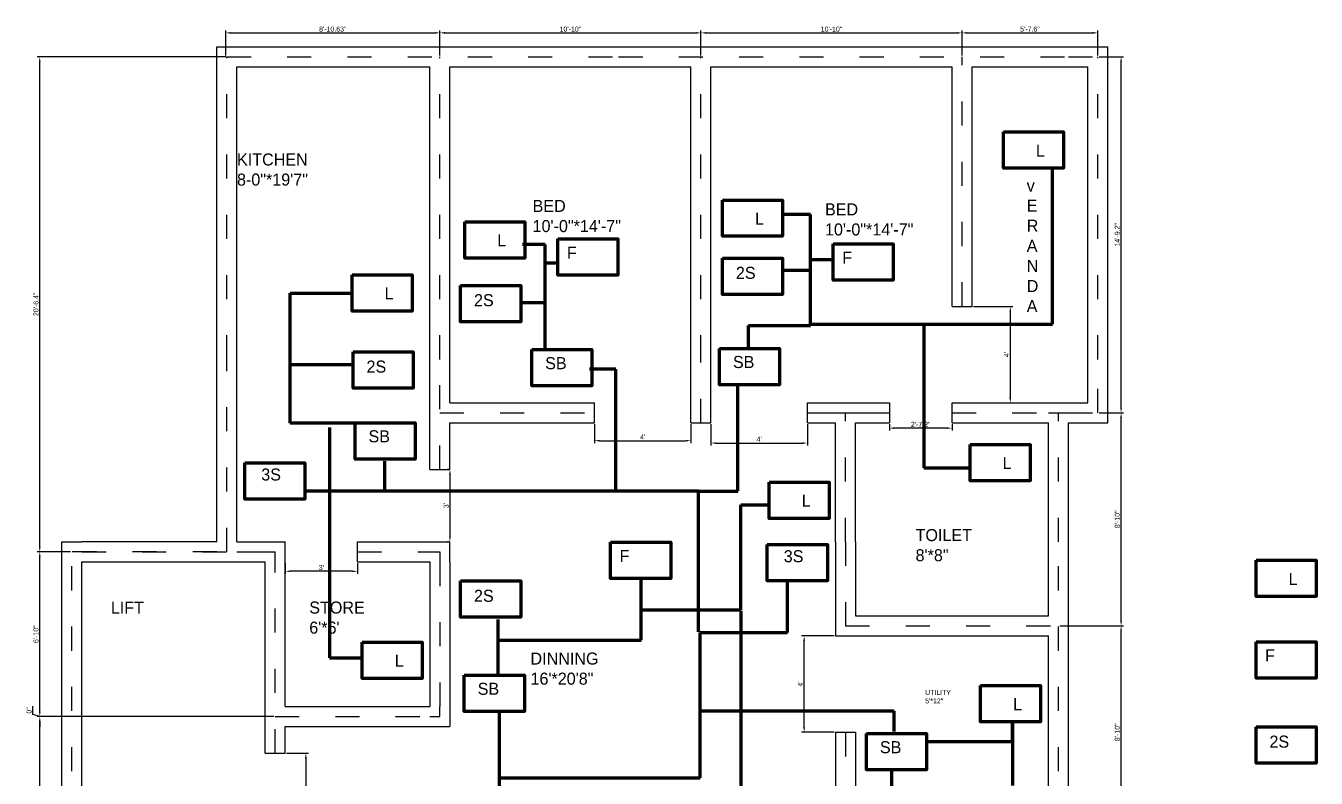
# Model space of a CAD drawing. Header units: inches. Extents: x 197 to 840, y 704 to 1496.
# Drawn here: x 197 to 840, y 1121 to 1496 of the extents above; entities that cross this region are included whole.
import ezdxf

# ---------------------------------------------------------------- set-up
doc = ezdxf.new("R2010")
doc.units = ezdxf.units.IN
doc.linetypes.add('ACAD_ISO03W100', pattern=[30, 12, -18])
doc.layers.add('SB', color=172, linetype='Continuous')
doc.layers.add('SDB', color=10, linetype='Continuous')
doc.dimstyles.new('ISO-25', dxfattribs={"dimtxt": 2.5, "dimasz": 2.5, "dimexe": 1.25, "dimexo": 0.625, "dimtad": 1, "dimlunit": 3, "dimtxsty": 'Standard', "dimcen": 2.5, "dimaunit": 1, "dimadec": 0, "dimazin": 0, "dimtfac": 1, "dimtmove": 0, "dimatfit": 3, "dimfxl": 1, "dimarcsym": 0})

# ---------------------------------------------------------------- blocks, each defined once
blk = doc.blocks.new('*D10')
at = {"color": 0, "linetype": 'ByBlock', "lineweight": -2, "ltscale": 2, "transparency": 16777216}
for p, q in [((712.12, 1197.27), (743.93, 1197.27)), ((742.68, 1093.77), (742.68, 1194.77)), ((712.12, 1091.27), (743.93, 1091.27))]:
    blk.add_line(p, q, dxfattribs=at)
at = {"color": 0, "linetype": 'ByBlock', "lineweight": 200, "ltscale": 2, "transparency": 16777216}
for points in [[(742.26, 1194.77), (743.1, 1194.77), (742.68, 1197.27)], [(742.26, 1093.77), (743.1, 1093.77), (742.68, 1091.27)]]:
    blk.add_solid(points, dxfattribs=at)
at = {"layer": 'Defpoints', "color": 0, "linetype": 'ByBlock', "lineweight": 200, "ltscale": 2, "transparency": 16777216}
for p in [(711.5, 1197.27), (742.68, 1197.27), (711.5, 1091.27)]:
    blk.add_point(p, dxfattribs=at)
at = {"color": 0, "linetype": 'ByBlock', "lineweight": 200, "ltscale": 2, "transparency": 16777216, "insert": (740.81, 1144.27), "char_height": 2.5, "attachment_point": 5, "rotation": 90}
blk.add_mtext('8\'-10"', dxfattribs=at)
blk = doc.blocks.new('*D11')
at = {"color": 0, "linetype": 'ByBlock', "lineweight": -2, "ltscale": 2, "transparency": 16777216}
for p, q in [((731.72, 1303.27), (743.93, 1303.27)), ((742.68, 1199.77), (742.68, 1300.77)), ((712.12, 1197.27), (743.93, 1197.27))]:
    blk.add_line(p, q, dxfattribs=at)
at = {"color": 0, "linetype": 'ByBlock', "lineweight": 200, "ltscale": 2, "transparency": 16777216}
for points in [[(742.26, 1300.77), (743.1, 1300.77), (742.68, 1303.27)], [(742.26, 1199.77), (743.1, 1199.77), (742.68, 1197.27)]]:
    blk.add_solid(points, dxfattribs=at)
at = {"layer": 'Defpoints', "color": 0, "linetype": 'ByBlock', "lineweight": 200, "ltscale": 2, "transparency": 16777216}
for p in [(731.1, 1303.27), (742.68, 1303.27), (711.5, 1197.27)]:
    blk.add_point(p, dxfattribs=at)
at = {"color": 0, "linetype": 'ByBlock', "lineweight": 200, "ltscale": 2, "transparency": 16777216, "insert": (740.81, 1250.27), "char_height": 2.5, "attachment_point": 5, "rotation": 90}
blk.add_mtext('8\'-10"', dxfattribs=at)
blk = doc.blocks.new('*D12')
at = {"color": 0, "linetype": 'ByBlock', "lineweight": -2, "ltscale": 2, "transparency": 16777216}
for p, q in [((731.72, 1480.47), (743.93, 1480.47)), ((742.68, 1305.77), (742.68, 1477.97)), ((731.72, 1303.27), (743.93, 1303.27))]:
    blk.add_line(p, q, dxfattribs=at)
at = {"color": 0, "linetype": 'ByBlock', "lineweight": 200, "ltscale": 2, "transparency": 16777216}
for points in [[(742.26, 1477.97), (743.1, 1477.97), (742.68, 1480.47)], [(742.26, 1305.77), (743.1, 1305.77), (742.68, 1303.27)]]:
    blk.add_solid(points, dxfattribs=at)
at = {"layer": 'Defpoints', "color": 0, "linetype": 'ByBlock', "lineweight": 200, "ltscale": 2, "transparency": 16777216}
for p in [(731.1, 1480.47), (742.68, 1480.47), (731.1, 1303.27)]:
    blk.add_point(p, dxfattribs=at)
at = {"color": 0, "linetype": 'ByBlock', "lineweight": 200, "ltscale": 2, "transparency": 16777216, "insert": (740.81, 1391.87), "char_height": 2.5, "attachment_point": 5, "rotation": 90}
blk.add_mtext('14\'-9.2"', dxfattribs=at)
blk = doc.blocks.new('*D14')
at = {"color": 0, "linetype": 'ByBlock', "lineweight": -2, "ltscale": 2, "transparency": 16777216}
for p, q in [((320.87, 1152.07), (203.05, 1152.07)), ((204.3, 1047.37), (204.3, 1149.57)), ((320.87, 1044.87), (203.05, 1044.87))]:
    blk.add_line(p, q, dxfattribs=at)
at = {"color": 0, "linetype": 'ByBlock', "lineweight": 200, "ltscale": 2, "transparency": 16777216}
for points in [[(203.88, 1149.57), (204.71, 1149.57), (204.3, 1152.07)], [(203.88, 1047.37), (204.71, 1047.37), (204.3, 1044.87)]]:
    blk.add_solid(points, dxfattribs=at)
at = {"layer": 'Defpoints', "color": 0, "linetype": 'ByBlock', "lineweight": 200, "ltscale": 2, "transparency": 16777216}
for p in [(204.3, 1152.07), (321.5, 1152.07), (321.5, 1044.87)]:
    blk.add_point(p, dxfattribs=at)
at = {"color": 0, "linetype": 'ByBlock', "lineweight": 200, "ltscale": 2, "transparency": 16777216, "insert": (202.42, 1098.47), "char_height": 2.5, "attachment_point": 5, "rotation": 90}
blk.add_mtext('8\'-11.2"', dxfattribs=at)
blk = doc.blocks.new('*D15')
at = {"color": 0, "linetype": 'ByBlock', "lineweight": -2, "ltscale": 2, "transparency": 16777216}
for p, q in [((200.86, 1153.1), (200.86, 1157.26)), ((204.3, 1154.57), (204.3, 1157.07)), ((204.3, 1152.07), (200.86, 1153.1)), ((320.87, 1152.07), (203.05, 1152.07)), ((320.25, 1152.07), (203.05, 1152.07)), ((204.3, 1149.57), (204.3, 1147.07))]:
    blk.add_line(p, q, dxfattribs=at)
at = {"color": 0, "linetype": 'ByBlock', "lineweight": 200, "ltscale": 2, "transparency": 16777216}
for points in [[(203.88, 1154.57), (204.71, 1154.57), (204.3, 1152.07)], [(203.88, 1149.57), (204.71, 1149.57), (204.3, 1152.07)]]:
    blk.add_solid(points, dxfattribs=at)
at = {"layer": 'Defpoints', "color": 0, "linetype": 'ByBlock', "lineweight": 200, "ltscale": 2, "transparency": 16777216}
for p in [(204.3, 1152.07), (320.87, 1152.07), (321.5, 1152.07)]:
    blk.add_point(p, dxfattribs=at)
at = {"color": 0, "linetype": 'ByBlock', "lineweight": 200, "ltscale": 2, "transparency": 16777216, "insert": (198.99, 1155.18), "char_height": 2.5, "attachment_point": 5, "rotation": 90}
blk.add_mtext('0"', dxfattribs=at)
blk = doc.blocks.new('*D16')
at = {"color": 0, "linetype": 'ByBlock', "lineweight": -2, "ltscale": 2, "transparency": 16777216}
for p, q in [((219.67, 1234.07), (203.05, 1234.07)), ((204.3, 1154.57), (204.3, 1231.57)), ((320.25, 1152.07), (203.05, 1152.07))]:
    blk.add_line(p, q, dxfattribs=at)
at = {"color": 0, "linetype": 'ByBlock', "lineweight": 200, "ltscale": 2, "transparency": 16777216}
for points in [[(203.88, 1231.57), (204.71, 1231.57), (204.3, 1234.07)], [(203.88, 1154.57), (204.71, 1154.57), (204.3, 1152.07)]]:
    blk.add_solid(points, dxfattribs=at)
at = {"layer": 'Defpoints', "color": 0, "linetype": 'ByBlock', "lineweight": 200, "ltscale": 2, "transparency": 16777216}
for p in [(204.3, 1234.07), (220.3, 1234.07), (320.87, 1152.07)]:
    blk.add_point(p, dxfattribs=at)
at = {"color": 0, "linetype": 'ByBlock', "lineweight": 200, "ltscale": 2, "transparency": 16777216, "insert": (202.42, 1193.07), "char_height": 2.5, "attachment_point": 5, "rotation": 90}
blk.add_mtext('6\'-10"', dxfattribs=at)
blk = doc.blocks.new('*D17')
at = {"color": 0, "linetype": 'ByBlock', "lineweight": -2, "ltscale": 2, "transparency": 16777216}
for p, q in [((296.87, 1480.47), (203.05, 1480.47)), ((204.3, 1236.57), (204.3, 1477.97)), ((219.67, 1234.07), (203.05, 1234.07))]:
    blk.add_line(p, q, dxfattribs=at)
at = {"color": 0, "linetype": 'ByBlock', "lineweight": 200, "ltscale": 2, "transparency": 16777216}
for points in [[(203.88, 1477.97), (204.71, 1477.97), (204.3, 1480.47)], [(203.88, 1236.57), (204.71, 1236.57), (204.3, 1234.07)]]:
    blk.add_solid(points, dxfattribs=at)
at = {"layer": 'Defpoints', "color": 0, "linetype": 'ByBlock', "lineweight": 200, "ltscale": 2, "transparency": 16777216}
for p in [(204.3, 1480.47), (297.5, 1480.47), (220.3, 1234.07)]:
    blk.add_point(p, dxfattribs=at)
at = {"color": 0, "linetype": 'ByBlock', "lineweight": 200, "ltscale": 2, "transparency": 16777216, "insert": (202.42, 1357.27), "char_height": 2.5, "attachment_point": 5, "rotation": 90}
blk.add_mtext('20\'-6.4"', dxfattribs=at)
blk = doc.blocks.new('*D18')
at = {"color": 0, "linetype": 'ByBlock', "lineweight": -2, "ltscale": 2, "transparency": 16777216}
for p, q in [((296.87, 1481.09), (296.87, 1493.64)), ((299.37, 1492.39), (401, 1492.39)), ((403.5, 1481.09), (403.5, 1493.64))]:
    blk.add_line(p, q, dxfattribs=at)
at = {"color": 0, "linetype": 'ByBlock', "lineweight": 200, "ltscale": 2, "transparency": 16777216}
for points in [[(299.37, 1492.81), (299.37, 1491.98), (296.87, 1492.39)], [(401, 1492.81), (401, 1491.98), (403.5, 1492.39)]]:
    blk.add_solid(points, dxfattribs=at)
at = {"layer": 'Defpoints', "color": 0, "linetype": 'ByBlock', "lineweight": 200, "ltscale": 2, "transparency": 16777216}
for p in [(403.5, 1492.39), (296.87, 1480.47), (403.5, 1480.47)]:
    blk.add_point(p, dxfattribs=at)
at = {"color": 0, "linetype": 'ByBlock', "lineweight": 200, "ltscale": 2, "transparency": 16777216, "insert": (350.18, 1494.27), "char_height": 2.5, "attachment_point": 5}
blk.add_mtext('8\'-10.63"', dxfattribs=at)
blk = doc.blocks.new('*D19')
at = {"color": 0, "linetype": 'ByBlock', "lineweight": -2, "ltscale": 2, "transparency": 16777216}
for p, q in [((403.5, 1481.09), (403.5, 1493.64)), ((406, 1492.39), (531, 1492.39)), ((533.5, 1481.09), (533.5, 1493.64))]:
    blk.add_line(p, q, dxfattribs=at)
at = {"color": 0, "linetype": 'ByBlock', "lineweight": 200, "ltscale": 2, "transparency": 16777216}
for points in [[(406, 1492.81), (406, 1491.98), (403.5, 1492.39)], [(531, 1492.81), (531, 1491.98), (533.5, 1492.39)]]:
    blk.add_solid(points, dxfattribs=at)
at = {"layer": 'Defpoints', "color": 0, "linetype": 'ByBlock', "lineweight": 200, "ltscale": 2, "transparency": 16777216}
for p in [(533.5, 1492.39), (403.5, 1480.47), (533.5, 1480.47)]:
    blk.add_point(p, dxfattribs=at)
at = {"color": 0, "linetype": 'ByBlock', "lineweight": 200, "ltscale": 2, "transparency": 16777216, "insert": (468.5, 1494.27), "char_height": 2.5, "attachment_point": 5}
blk.add_mtext('10\'-10"', dxfattribs=at)
blk = doc.blocks.new('*D20')
at = {"color": 0, "linetype": 'ByBlock', "lineweight": -2, "ltscale": 2, "transparency": 16777216}
for p, q in [((533.5, 1481.09), (533.5, 1493.64)), ((536, 1492.39), (661, 1492.39)), ((663.5, 1481.09), (663.5, 1493.64))]:
    blk.add_line(p, q, dxfattribs=at)
at = {"color": 0, "linetype": 'ByBlock', "lineweight": 200, "ltscale": 2, "transparency": 16777216}
for points in [[(536, 1492.81), (536, 1491.98), (533.5, 1492.39)], [(661, 1492.81), (661, 1491.98), (663.5, 1492.39)]]:
    blk.add_solid(points, dxfattribs=at)
at = {"layer": 'Defpoints', "color": 0, "linetype": 'ByBlock', "lineweight": 200, "ltscale": 2, "transparency": 16777216}
for p in [(663.5, 1492.39), (533.5, 1480.47), (663.5, 1480.47)]:
    blk.add_point(p, dxfattribs=at)
at = {"color": 0, "linetype": 'ByBlock', "lineweight": 200, "ltscale": 2, "transparency": 16777216, "insert": (598.5, 1494.27), "char_height": 2.5, "attachment_point": 5}
blk.add_mtext('10\'-10"', dxfattribs=at)
blk = doc.blocks.new('*D21')
at = {"color": 0, "linetype": 'ByBlock', "lineweight": -2, "ltscale": 2, "transparency": 16777216}
for p, q in [((663.5, 1481.09), (663.5, 1493.64)), ((666, 1492.39), (728.6, 1492.39)), ((731.1, 1481.09), (731.1, 1493.64))]:
    blk.add_line(p, q, dxfattribs=at)
at = {"color": 0, "linetype": 'ByBlock', "lineweight": 200, "ltscale": 2, "transparency": 16777216}
for points in [[(666, 1492.81), (666, 1491.98), (663.5, 1492.39)], [(728.6, 1492.81), (728.6, 1491.98), (731.1, 1492.39)]]:
    blk.add_solid(points, dxfattribs=at)
at = {"layer": 'Defpoints', "color": 0, "linetype": 'ByBlock', "lineweight": 200, "ltscale": 2, "transparency": 16777216}
for p in [(731.1, 1492.39), (663.5, 1480.47), (731.1, 1480.47)]:
    blk.add_point(p, dxfattribs=at)
at = {"color": 0, "linetype": 'ByBlock', "lineweight": 200, "ltscale": 2, "transparency": 16777216, "insert": (697.3, 1494.27), "char_height": 2.5, "attachment_point": 5}
blk.add_mtext('5\'-7.6"', dxfattribs=at)
blk = doc.blocks.new('*D28')
at = {"color": 0, "linetype": 'ByBlock', "lineweight": -2, "ltscale": 2, "transparency": 16777216}
for p, q in [((326.5, 1228.44), (326.5, 1223.15)), ((362.5, 1228.44), (362.5, 1223.15)), ((360, 1224.4), (329, 1224.4))]:
    blk.add_line(p, q, dxfattribs=at)
at = {"color": 0, "linetype": 'ByBlock', "lineweight": 200, "ltscale": 2, "transparency": 16777216}
for points in [[(329, 1224.81), (329, 1223.98), (326.5, 1224.4)], [(360, 1224.81), (360, 1223.98), (362.5, 1224.4)]]:
    blk.add_solid(points, dxfattribs=at)
at = {"layer": 'Defpoints', "color": 0, "linetype": 'ByBlock', "lineweight": 200, "ltscale": 2, "transparency": 16777216}
for p in [(326.5, 1229.07), (362.5, 1229.07), (326.5, 1224.4)]:
    blk.add_point(p, dxfattribs=at)
at = {"color": 0, "linetype": 'ByBlock', "lineweight": 200, "ltscale": 2, "transparency": 16777216, "insert": (344.5, 1226.27), "char_height": 2.5, "attachment_point": 5}
blk.add_mtext("3'", dxfattribs=at)
blk = doc.blocks.new('*D29')
at = {"color": 0, "linetype": 'ByBlock', "lineweight": -2, "ltscale": 2, "transparency": 16777216}
for p, q in [((407.87, 1275.07), (407.25, 1275.07)), ((408.5, 1272.57), (408.5, 1241.57)), ((407.87, 1239.07), (407.25, 1239.07))]:
    blk.add_line(p, q, dxfattribs=at)
at = {"color": 0, "linetype": 'ByBlock', "lineweight": 200, "ltscale": 2, "transparency": 16777216}
for points in [[(408.08, 1272.57), (408.91, 1272.57), (408.5, 1275.07)], [(408.08, 1241.57), (408.91, 1241.57), (408.5, 1239.07)]]:
    blk.add_solid(points, dxfattribs=at)
at = {"layer": 'Defpoints', "color": 0, "linetype": 'ByBlock', "lineweight": 200, "ltscale": 2, "transparency": 16777216}
for p in [(408.5, 1275.07), (408.5, 1239.07), (408.5, 1239.07)]:
    blk.add_point(p, dxfattribs=at)
at = {"color": 0, "linetype": 'ByBlock', "lineweight": 200, "ltscale": 2, "transparency": 16777216, "insert": (406.62, 1257.07), "char_height": 2.5, "attachment_point": 5, "rotation": 90}
blk.add_mtext("3'", dxfattribs=at)
blk = doc.blocks.new('*D30')
at = {"color": 0, "linetype": 'ByBlock', "lineweight": -2, "ltscale": 2, "transparency": 16777216}
for p, q in [((480.5, 1297.64), (480.5, 1288.14)), ((528.5, 1297.64), (528.5, 1288.14)), ((483, 1289.39), (526, 1289.39))]:
    blk.add_line(p, q, dxfattribs=at)
at = {"color": 0, "linetype": 'ByBlock', "lineweight": 200, "ltscale": 2, "transparency": 16777216}
for points in [[(483, 1289.81), (483, 1288.98), (480.5, 1289.39)], [(526, 1289.81), (526, 1288.98), (528.5, 1289.39)]]:
    blk.add_solid(points, dxfattribs=at)
at = {"layer": 'Defpoints', "color": 0, "linetype": 'ByBlock', "lineweight": 200, "ltscale": 2, "transparency": 16777216}
for p in [(480.5, 1298.27), (528.5, 1298.27), (528.5, 1289.39)]:
    blk.add_point(p, dxfattribs=at)
at = {"color": 0, "linetype": 'ByBlock', "lineweight": 200, "ltscale": 2, "transparency": 16777216, "insert": (504.5, 1291.27), "char_height": 2.5, "attachment_point": 5}
blk.add_mtext("4'", dxfattribs=at)
blk = doc.blocks.new('*D31')
at = {"color": 0, "linetype": 'ByBlock', "lineweight": -2, "ltscale": 2, "transparency": 16777216}
for p, q in [((538.5, 1297.64), (538.5, 1286.97)), ((586.5, 1297.64), (586.5, 1286.97)), ((541, 1288.22), (584, 1288.22))]:
    blk.add_line(p, q, dxfattribs=at)
at = {"color": 0, "linetype": 'ByBlock', "lineweight": 200, "ltscale": 2, "transparency": 16777216}
for points in [[(541, 1288.63), (541, 1287.8), (538.5, 1288.22)], [(584, 1288.63), (584, 1287.8), (586.5, 1288.22)]]:
    blk.add_solid(points, dxfattribs=at)
at = {"layer": 'Defpoints', "color": 0, "linetype": 'ByBlock', "lineweight": 200, "ltscale": 2, "transparency": 16777216}
for p in [(538.5, 1298.27), (586.5, 1298.27), (586.5, 1288.22)]:
    blk.add_point(p, dxfattribs=at)
at = {"color": 0, "linetype": 'ByBlock', "lineweight": 200, "ltscale": 2, "transparency": 16777216, "insert": (562.5, 1290.09), "char_height": 2.5, "attachment_point": 5}
blk.add_mtext("4'", dxfattribs=at)
blk = doc.blocks.new('*D32')
at = {"color": 0, "linetype": 'ByBlock', "lineweight": -2, "ltscale": 2, "transparency": 16777216}
for p, q in [((627.3, 1297.64), (627.3, 1294.41)), ((656, 1295.66), (629.8, 1295.66)), ((658.5, 1297.64), (658.5, 1294.41))]:
    blk.add_line(p, q, dxfattribs=at)
at = {"color": 0, "linetype": 'ByBlock', "lineweight": 200, "ltscale": 2, "transparency": 16777216}
for points in [[(629.8, 1296.08), (629.8, 1295.24), (627.3, 1295.66)], [(656, 1296.08), (656, 1295.24), (658.5, 1295.66)]]:
    blk.add_solid(points, dxfattribs=at)
at = {"layer": 'Defpoints', "color": 0, "linetype": 'ByBlock', "lineweight": 200, "ltscale": 2, "transparency": 16777216}
for p in [(627.3, 1298.27), (658.5, 1298.27), (627.3, 1295.66)]:
    blk.add_point(p, dxfattribs=at)
at = {"color": 0, "linetype": 'ByBlock', "lineweight": 200, "ltscale": 2, "transparency": 16777216, "insert": (642.9, 1297.53), "char_height": 2.5, "attachment_point": 5}
blk.add_mtext('2\'-7.2"', dxfattribs=at)
blk = doc.blocks.new('*D33')
at = {"color": 0, "linetype": 'ByBlock', "lineweight": -2, "ltscale": 2, "transparency": 16777216}
for p, q in [((669.12, 1356.27), (688.75, 1356.27)), ((687.5, 1353.77), (687.5, 1310.77)), ((669.12, 1308.27), (688.75, 1308.27))]:
    blk.add_line(p, q, dxfattribs=at)
at = {"color": 0, "linetype": 'ByBlock', "lineweight": 200, "ltscale": 2, "transparency": 16777216}
for points in [[(687.08, 1353.77), (687.91, 1353.77), (687.5, 1356.27)], [(687.08, 1310.77), (687.91, 1310.77), (687.5, 1308.27)]]:
    blk.add_solid(points, dxfattribs=at)
at = {"layer": 'Defpoints', "color": 0, "linetype": 'ByBlock', "lineweight": 200, "ltscale": 2, "transparency": 16777216}
for p in [(668.5, 1356.27), (668.5, 1308.27), (687.5, 1308.27)]:
    blk.add_point(p, dxfattribs=at)
at = {"color": 0, "linetype": 'ByBlock', "lineweight": 200, "ltscale": 2, "transparency": 16777216, "insert": (685.62, 1332.27), "char_height": 2.5, "attachment_point": 5, "rotation": 90}
blk.add_mtext("4'", dxfattribs=at)
blk = doc.blocks.new('*D34')
at = {"color": 0, "linetype": 'ByBlock', "lineweight": -2, "ltscale": 2, "transparency": 16777216}
for p, q in [((599.87, 1192.27), (583.63, 1192.27)), ((584.88, 1146.77), (584.88, 1189.77)), ((599.87, 1144.27), (583.63, 1144.27))]:
    blk.add_line(p, q, dxfattribs=at)
at = {"color": 0, "linetype": 'ByBlock', "lineweight": 200, "ltscale": 2, "transparency": 16777216}
for points in [[(584.47, 1189.77), (585.3, 1189.77), (584.88, 1192.27)], [(584.47, 1146.77), (585.3, 1146.77), (584.88, 1144.27)]]:
    blk.add_solid(points, dxfattribs=at)
at = {"layer": 'Defpoints', "color": 0, "linetype": 'ByBlock', "lineweight": 200, "ltscale": 2, "transparency": 16777216}
for p in [(584.88, 1192.27), (600.5, 1192.27), (600.5, 1144.27)]:
    blk.add_point(p, dxfattribs=at)
at = {"color": 0, "linetype": 'ByBlock', "lineweight": 200, "ltscale": 2, "transparency": 16777216, "insert": (583.01, 1168.27), "char_height": 2.5, "attachment_point": 5, "rotation": 90}
blk.add_mtext("4'", dxfattribs=at)
blk = doc.blocks.new('*D35')
at = {"color": 0, "linetype": 'ByBlock', "lineweight": -2, "ltscale": 2, "transparency": 16777216}
for p, q in [((327.12, 1133.87), (338.03, 1133.87)), ((336.78, 1131.37), (336.78, 1052.37)), ((327.12, 1049.87), (338.03, 1049.87))]:
    blk.add_line(p, q, dxfattribs=at)
at = {"color": 0, "linetype": 'ByBlock', "lineweight": 200, "ltscale": 2, "transparency": 16777216}
for points in [[(336.36, 1131.37), (337.2, 1131.37), (336.78, 1133.87)], [(336.36, 1052.37), (337.2, 1052.37), (336.78, 1049.87)]]:
    blk.add_solid(points, dxfattribs=at)
at = {"layer": 'Defpoints', "color": 0, "linetype": 'ByBlock', "lineweight": 200, "ltscale": 2, "transparency": 16777216}
for p in [(326.5, 1133.87), (326.5, 1049.87), (336.78, 1049.87)]:
    blk.add_point(p, dxfattribs=at)
at = {"color": 0, "linetype": 'ByBlock', "lineweight": 200, "ltscale": 2, "transparency": 16777216, "insert": (334.9, 1091.87), "char_height": 2.5, "attachment_point": 5, "rotation": 90}
blk.add_mtext("7'", dxfattribs=at)

msp = doc.modelspace()

# ---------------------------------------------------------------- linework, layer by layer
for p, q in [((292.497, 1329.867), (292.497, 1485.467)), ((292.497, 1485.467), (492.497, 1485.467)), ((492.497, 1485.467), (716.497, 1485.467)), ((716.497, 1485.467), (736.097, 1485.467)), ((736.097, 1329.867), (736.097, 1485.467)), ((302.497, 1329.867), (302.497, 1475.467)), ((302.497, 1475.467), (398.497, 1475.467)), ((398.497, 1329.867), (398.497, 1475.467)), ((408.497, 1329.867), (408.497, 1475.467)), ((408.497, 1475.467), (492.497, 1475.467)), ((492.497, 1475.467), (528.497, 1475.467)), ((528.497, 1329.867), (528.497, 1475.467)), ((538.497, 1329.867), (538.497, 1475.467)), ((538.497, 1475.467), (658.497, 1475.467)), ((658.497, 1356.267), (658.497, 1475.467)), ((668.497, 1356.267), (668.497, 1475.467)), ((668.497, 1475.467), (716.497, 1475.467)), ((716.497, 1475.467), (726.097, 1475.467)), ((726.097, 1329.867), (726.097, 1475.467)), ((658.497, 1356.267), (668.497, 1356.267)), ((292.497, 1239.067), (292.497, 1329.867)), ((302.497, 1239.067), (302.497, 1329.867)), ((398.497, 1275.067), (398.497, 1329.867)), ((408.497, 1308.267), (408.497, 1329.867)), ((528.497, 1298.267), (528.497, 1329.867)), ((538.497, 1298.267), (538.497, 1329.867)), ((726.097, 1308.267), (726.097, 1329.867)), ((736.097, 1298.267), (736.097, 1329.867)), ((408.497, 1308.267), (480.497, 1308.267)), ((480.497, 1298.267), (480.497, 1308.267)), ((586.497, 1308.267), (627.297, 1308.267)), ((586.497, 1298.267), (586.497, 1308.267)), ((627.297, 1308.267), (627.297, 1298.267)), ((658.497, 1298.267), (658.497, 1308.267)), ((658.497, 1308.267), (716.497, 1308.267)), ((658.497, 1308.267), (716.497, 1308.267)), ((716.497, 1308.267), (726.097, 1308.267)), ((408.497, 1298.267), (480.497, 1298.267)), ((408.497, 1275.067), (408.497, 1298.267)), ((528.497, 1298.267), (538.497, 1298.267)), ((586.497, 1303.267), (627.297, 1303.267)), ((586.497, 1298.267), (600.497, 1298.267)), ((600.497, 1239.067), (600.497, 1298.267)), ((610.497, 1239.067), (610.497, 1298.267)), ((610.497, 1298.267), (627.297, 1298.267)), ((658.497, 1298.267), (706.497, 1298.267)), ((706.497, 1239.067), (706.497, 1298.267)), ((716.497, 1298.267), (736.097, 1298.267)), ((716.497, 1239.067), (716.497, 1298.267)), ((398.497, 1275.067), (408.497, 1275.067)), ((215.297, 729.867), (215.297, 1239.067)), ((215.297, 1239.067), (225.297, 1239.067)), ((292.497, 1239.067), (225.297, 1239.067)), ((302.497, 1239.067), (326.497, 1239.067)), ((302.497, 1234.067), (321.497, 1234.067)), ((326.497, 1157.067), (326.497, 1239.067)), ((362.497, 1239.067), (408.497, 1239.067)), ((362.497, 1229.067), (362.497, 1239.067)), ((398.497, 1234.067), (403.511, 1234.067)), ((403.511, 1234.067), (403.497, 1229.067)), ((408.497, 1229.067), (408.497, 1239.067)), ((600.497, 1239.067), (600.497, 1192.267)), ((610.497, 1239.067), (610.497, 1202.267)), ((706.497, 1202.267), (706.497, 1239.067)), ((716.497, 729.867), (716.497, 1239.067)), ((225.297, 739.867), (225.297, 1229.067)), ((225.297, 1229.067), (316.497, 1229.067)), ((316.497, 1133.867), (316.497, 1229.067)), ((362.497, 1229.067), (398.497, 1229.067)), ((398.497, 1229.067), (398.497, 1157.067)), ((408.497, 1229.067), (408.497, 1147.067)), ((610.497, 1202.267), (706.497, 1202.267)), ((600.497, 1192.267), (706.497, 1192.267)), ((706.497, 1096.267), (706.497, 1192.267)), ((326.497, 1157.067), (398.497, 1157.067)), ((403.545, 1152.104), (403.497, 1157.067)), ((398.458, 1152.104), (403.545, 1152.104)), ((326.497, 1147.067), (408.497, 1147.067)), ((326.497, 1133.867), (326.497, 1147.067)), ((600.497, 1144.267), (610.497, 1144.267)), ((600.497, 1144.267), (600.497, 990.267)), ((610.497, 1144.267), (610.497, 990.267)), ((316.497, 1133.867), (326.497, 1133.867))]:
    msp.add_line(p, q)
at = {"linetype": 'ACAD_ISO03W100'}
for p, q in [((297.497, 1329.867), (297.497, 1480.467)), ((297.497, 1480.467), (492.497, 1480.467)), ((403.497, 1329.867), (403.497, 1480.467)), ((492.497, 1480.467), (716.497, 1480.467)), ((533.497, 1329.867), (533.497, 1480.467)), ((663.497, 1356.267), (663.497, 1480.467)), ((716.497, 1480.467), (731.097, 1480.467)), ((731.097, 1329.867), (731.097, 1480.467)), ((297.497, 1234.067), (297.497, 1329.867)), ((403.497, 1275.067), (403.497, 1329.867)), ((533.497, 1298.267), (533.497, 1329.867)), ((731.097, 1303.267), (731.097, 1329.867)), ((403.497, 1303.267), (480.497, 1303.267)), ((605.497, 1239.067), (605.497, 1303.267)), ((658.497, 1303.267), (706.497, 1303.267)), ((706.497, 1303.267), (716.497, 1303.267)), ((711.497, 1239.067), (711.497, 1303.267)), ((716.497, 1303.267), (731.097, 1303.267)), ((220.297, 734.867), (220.297, 1239.067)), ((292.497, 1234.067), (220.297, 1234.067)), ((225.297, 1234.067), (316.497, 1234.067)), ((321.497, 1133.867), (321.497, 1234.067)), ((362.497, 1234.067), (398.497, 1234.067)), ((605.497, 1239.067), (605.497, 1192.267)), ((711.497, 734.867), (711.497, 1239.067)), ((403.497, 1229.067), (403.497, 1157.067)), ((605.497, 1197.267), (711.497, 1197.267)), ((321.497, 1152.067), (398.497, 1152.067)), ((605.497, 1144.267), (605.497, 985.267))]:
    msp.add_line(p, q, dxfattribs=at)
at = {"linetype": 'ByBlock', "lineweight": 200, "ltscale": 2}
for points in [[(684.072, 1443.056), (714.007, 1443.056), (714.007, 1424.984), (684.072, 1424.984)], [(544.221, 1409.202), (574.156, 1409.202), (574.156, 1391.13), (544.221, 1391.13)], [(415.904, 1398.397), (445.84, 1398.397), (445.84, 1380.325), (415.904, 1380.325)], [(462.229, 1389.811), (492.165, 1389.811), (492.165, 1371.739), (462.229, 1371.739)], [(599.319, 1387.35), (629.255, 1387.35), (629.255, 1369.278), (599.319, 1369.278)], [(544.246, 1380.319), (574.181, 1380.319), (574.181, 1362.248), (544.246, 1362.248)], [(359.807, 1371.946), (389.743, 1371.946), (389.743, 1353.875), (359.807, 1353.875)], [(413.856, 1366.707), (443.791, 1366.707), (443.791, 1348.636), (413.856, 1348.636)], [(360.338, 1333.649), (390.273, 1333.649), (390.273, 1315.578), (360.338, 1315.578)], [(449.279, 1334.723), (479.215, 1334.723), (479.215, 1316.651), (449.279, 1316.651)], [(542.753, 1335.292), (572.688, 1335.292), (572.688, 1317.221), (542.753, 1317.221)], [(361.308, 1298.316), (391.243, 1298.316), (391.243, 1280.244), (361.308, 1280.244)], [(667.491, 1287.469), (697.427, 1287.469), (697.427, 1269.397), (667.491, 1269.397)], [(306.384, 1278.361), (336.319, 1278.361), (336.319, 1260.289), (306.384, 1260.289)], [(567.456, 1268.82), (597.391, 1268.82), (597.391, 1250.749), (567.456, 1250.749)], [(488.498, 1238.884), (518.433, 1238.884), (518.433, 1220.812), (488.498, 1220.812)], [(566.544, 1237.687), (596.479, 1237.687), (596.479, 1219.616), (566.544, 1219.616)], [(809.891, 1229.849), (839.826, 1229.849), (839.826, 1211.778), (809.891, 1211.778)], [(413.841, 1219.57), (443.777, 1219.57), (443.777, 1201.498), (413.841, 1201.498)], [(364.834, 1189.18), (394.77, 1189.18), (394.77, 1171.109), (364.834, 1171.109)], [(809.891, 1189.344), (839.826, 1189.344), (839.826, 1171.272), (809.891, 1171.272)], [(415.684, 1172.638), (445.619, 1172.638), (445.619, 1154.566), (415.684, 1154.566)], [(672.694, 1167.491), (702.629, 1167.491), (702.629, 1149.419), (672.694, 1149.419)], [(809.891, 1146.969), (839.826, 1146.969), (839.826, 1128.897), (809.891, 1128.897)], [(615.943, 1143.569), (645.879, 1143.569), (645.879, 1125.497), (615.943, 1125.497)]]:
    msp.add_lwpolyline(points, close=True, dxfattribs=at)
at = {"layer": 'SB', "linetype": 'ByBlock', "lineweight": 200, "ltscale": 2}
for p, q in [((708.577, 1347.376), (708.577, 1425.544)), ((588.001, 1401.938), (574.11, 1401.938)), ((588.001, 1346.804), (588.001, 1401.938)), ((455.997, 1387.068), (444.676, 1387.068)), ((455.997, 1335.356), (455.997, 1387.068)), ((456.44, 1377.88), (462.295, 1377.88)), ((588.001, 1379.576), (598.805, 1379.576)), ((588.001, 1374.178), (574.11, 1374.178)), ((329.042, 1298.188), (329.042, 1362.828)), ((329.042, 1362.828), (360.579, 1362.828)), ((455.882, 1358.1), (443.893, 1358.1)), ((557.133, 1335.237), (557.133, 1346.804)), ((557.133, 1346.804), (588.001, 1346.804)), ((588.177, 1347.376), (708.577, 1347.376)), ((644.405, 1346.765), (644.405, 1275.926)), ((329.851, 1327.276), (360.579, 1327.276)), ((363.005, 1298.188), (329.042, 1298.188)), ((348.528, 1295.937), (348.528, 1181.362)), ((644.405, 1275.926), (667.018, 1275.926)), ((553.432, 1205.195), (553.432, 1257.472)), ((553.432, 1257.472), (567.994, 1257.472)), ((503.81, 1190.104), (503.81, 1220.285)), ((503.81, 1205.195), (553.432, 1205.195)), ((553.432, 1204.656), (553.432, 1085.011)), ((432.614, 1172.858), (432.614, 1200.344)), ((433.153, 1190.104), (503.81, 1190.104)), ((348.528, 1181.362), (365.056, 1181.362)), ((688.591, 1139.699), (688.591, 1149.601)), ((688.591, 1149.601), (688.591, 1117.694)), ((645.648, 1139.699), (688.591, 1139.699)), ((628.397, 1125.396), (628.397, 1065.616))]:
    msp.add_line(p, q, dxfattribs=at)
at = {"layer": 'SDB', "linetype": 'ByBlock', "lineweight": 200, "ltscale": 2}
for p, q in [((491.149, 1324.973), (478.062, 1324.973)), ((491.149, 1264.259), (491.149, 1324.973)), ((551.91, 1264.259), (551.91, 1317.5)), ((376.169, 1264.259), (376.169, 1279.204)), ((532.28, 1264.259), (335.973, 1264.259)), ((532.28, 1194.204), (532.28, 1264.259)), ((532.28, 1264.259), (551.91, 1264.259)), ((576.544, 1193.93), (576.544, 1219.659)), ((533.172, 1121.652), (533.172, 1193.93)), ((533.172, 1193.93), (576.544, 1193.93)), ((433.223, 1078.335), (433.223, 1154.14)), ((532.28, 1154.974), (629.498, 1154.974)), ((629.498, 1154.974), (629.498, 1144.699)), ((433.223, 1121.652), (533.172, 1121.652))]:
    msp.add_line(p, q, dxfattribs=at)

# ---------------------------------------------------------------- texts
at = {"linetype": 'ByBlock', "lineweight": 200, "ltscale": 2, "char_height": 6, "attachment_point": 1}
for s, insert, width in [('L', (700.287, 1436.825), 37.41916), ('L', (560.436, 1402.97), 37.41916), ('L', (432.119, 1392.165), 37.41916), ('F', (466.732, 1385.969), 20.54592), ('F', (603.822, 1383.508), 20.54592), ('2S', (550.895, 1375.955), 19.01265), ('L', (376.022, 1365.715), 37.41916), ('2S', (420.505, 1362.343), 19.01265), ('SB', (455.934, 1330.996), 19.3193), ('SB', (549.408, 1331.566), 19.3193), ('2S', (366.986, 1329.285), 19.01265), ('SB', (367.963, 1294.59), 19.3193), ('L', (683.706, 1281.237), 37.41916), ('3S', (314.566, 1275.566), 17.78603), ('L', (583.671, 1262.589), 37.41916), ('F', (493, 1235.042), 20.54592), ('3S', (574.726, 1234.893), 17.78603), ('L', (826.106, 1223.618), 37.41916), ('2S', (420.49, 1215.205), 19.01265), ('L', (381.049, 1182.949), 37.41916), ('F', (814.393, 1185.502), 20.54592), ('SB', (422.339, 1168.912), 19.3193), ('L', (688.909, 1161.259), 37.41916), ('SB', (622.598, 1139.842), 19.3193), ('2S', (816.54, 1142.604), 19.01265)]:
    msp.add_mtext(s, dxfattribs=dict(at, insert=insert, width=width))
at = {"attachment_point": 1}
for s, insert, char_height, width in [('KITCHEN\\P8-0"*19\'7"', (302.497, 1432.377), 6, 96), ('v\\PE\\PR\\PA\\PN\\PD\\PA', (695.698, 1419.392), 6, 22.23157), ('BED\\P10\'-0"*14\'-7"', (449.667, 1409.239), 6, 63.94641), ('BED\\P10\'-0"*14\'-7"', (595.268, 1407.545), 6, 63.94641), ('TOILET\\P8\'*8"', (640.359, 1245.398), 6, 38.07903), ('LIFT', (239.685, 1209.276), 6, 67.66227), ("STORE\\P6'*6'", (338.476, 1209.35), 6, 49.1406), ('DINNING\\P16\'*20\'8"', (448.619, 1183.953), 6, 116.92074), ('UTILITY\\P5\'*12"', (645.131, 1165.346), 2.5, 50.91924)]:
    msp.add_mtext(s, dxfattribs=dict(at, insert=insert, char_height=char_height, width=width))

# ---------------------------------------------------------------- dimensions: what is measured, and where the dimension line sits
at = {"linetype": 'ByBlock', "lineweight": 200, "ltscale": 2}
for base, p1, p2, picture, middle in [((403.496536573, 1492.39283493), (296.871536573, 1480.466738925), (403.496536573, 1480.466738925), '*D18', (350.184036573, 1494.26783493)), ((528.497, 1289.395), (480.497, 1298.267), (528.497, 1298.267), '*D30', (504.497, 1291.27)), ((586.497, 1288.217), (538.497, 1298.267), (586.497, 1298.267), '*D31', (562.497, 1290.092)), ((627.297, 1295.66), (658.497, 1298.267), (627.297, 1298.267), '*D32', (642.897, 1297.535)), ((326.497, 1224.396), (362.497, 1229.067), (326.497, 1229.067), '*D28', (344.497, 1226.271))]:
    dim = msp.add_linear_dim(base=base, p1=p1, p2=p2, dimstyle='ISO-25', dxfattribs=at)
    dim.commit()
    dim.dimension.update_dxf_attribs({"geometry": picture, "text_midpoint": middle})
for base, p1, p2, picture, middle in [((533.497, 1492.393), (403.497, 1480.467), (533.497, 1480.467), '*D19', (468.497, 1494.268)), ((663.497, 1492.393), (533.497, 1480.467), (663.497, 1480.467), '*D20', (598.497, 1494.268)), ((731.097, 1492.393), (663.497, 1480.467), (731.097, 1480.467), '*D21', (697.297, 1494.268))]:
    dim = msp.add_linear_dim(base=base, p1=p1, p2=p2, dimstyle='ISO-25', override={"dimtmove": 1}, dxfattribs=at)
    dim.commit()
    dim.dimension.update_dxf_attribs({"geometry": picture, "text_midpoint": middle})
for base, p1, p2, picture, middle in [((204.298, 1480.467), (220.297, 1234.067), (297.497, 1480.467), '*D17', (202.423, 1357.267)), ((742.68, 1480.467), (731.097, 1303.267), (731.097, 1480.467), '*D12', (740.805, 1391.867)), ((742.68, 1303.267), (711.497, 1197.267), (731.097, 1303.267), '*D11', (740.805, 1250.267)), ((204.298, 1234.067), (320.872, 1152.067), (220.297, 1234.067), '*D16', (202.423, 1193.067)), ((742.68, 1197.267), (711.497, 1091.267), (711.497, 1197.267), '*D10', (740.805, 1144.267)), ((204.29761215, 1152.066738925), (321.496536573, 1152.066738925), (320.871536573, 1152.066738925), '*D15', (198.98511215, 1153.722988925)), ((204.298, 1152.067), (321.497, 1044.867), (321.497, 1152.067), '*D14', (202.423, 1098.467))]:
    dim = msp.add_linear_dim(base=base, p1=p1, p2=p2, angle=90, dimstyle='ISO-25', override={"dimtmove": 1}, dxfattribs=at)
    dim.commit()
    dim.dimension.update_dxf_attribs({"geometry": picture, "text_midpoint": middle})
for base, p1, p2, picture, middle in [((687.497, 1308.267), (668.497, 1356.267), (668.497, 1308.267), '*D33', (685.622, 1332.267)), ((408.497, 1239.067), (408.497, 1275.067), (408.497, 1239.067), '*D29', (406.622, 1257.067)), ((584.884, 1192.267), (600.497, 1144.267), (600.497, 1192.267), '*D34', (583.009, 1168.267)), ((336.78, 1049.867), (326.497, 1133.867), (326.497, 1049.867), '*D35', (334.905, 1091.867))]:
    dim = msp.add_linear_dim(base=base, p1=p1, p2=p2, angle=90, dimstyle='ISO-25', dxfattribs=at)
    dim.commit()
    dim.dimension.update_dxf_attribs({"geometry": picture, "text_midpoint": middle})

doc.saveas('drawing.dxf')
